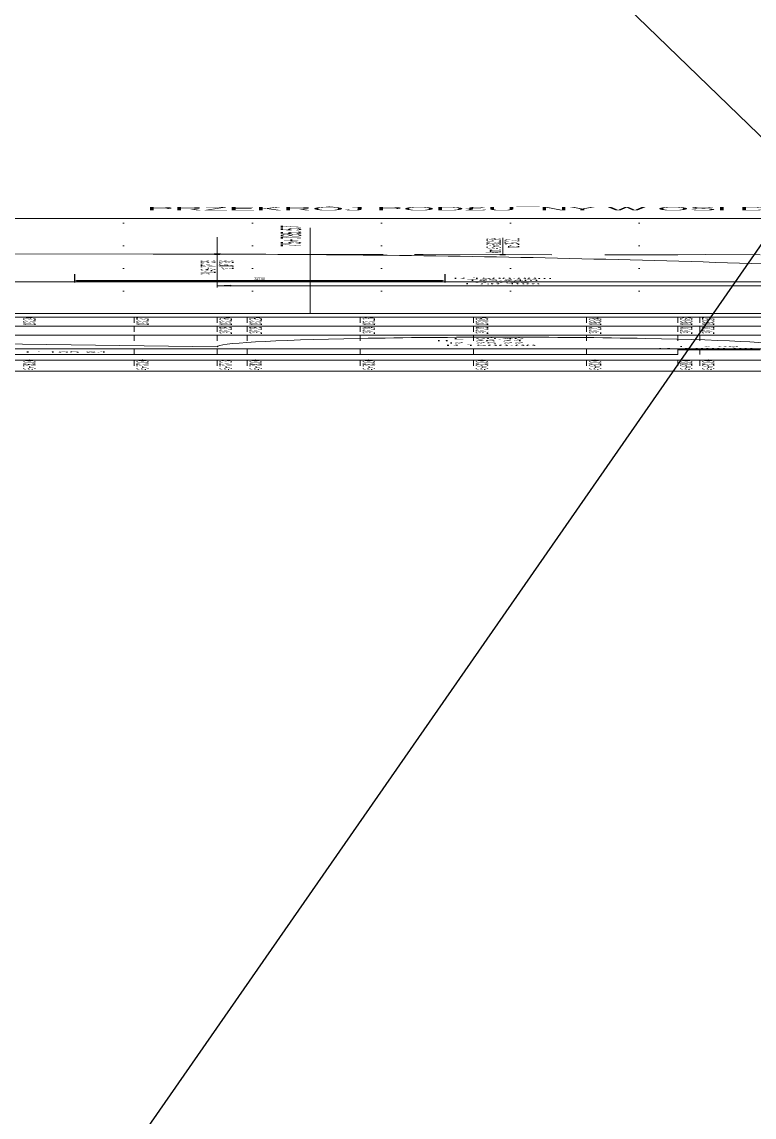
# Model space of a CAD drawing. Header units: millimetres. Extents: x -1069826 to 2704411, y -432732 to 412301.
# Drawn here: x 1961708 to 2026419, y -100223 to -3406 of the extents above; entities that cross this region are included whole.
import ezdxf
from ezdxf.enums import TextEntityAlignment as Align

# ---------------------------------------------------------------- set-up
doc = ezdxf.new("R2010")
doc.units = ezdxf.units.MM
doc.header["$LTSCALE"] = 1000
doc.header["$MEASUREMENT"] = 0
for name, pattern in [('DGN Style 1', [11.393425, 0.018957, -11.374468]), ('DGN Style 2', [18.957446, 11.374468, -7.582979]), ('DGN Style 3', [26.540425, 18.957446, -7.582979])]:
    doc.linetypes.add(name, pattern=pattern)
for name, color, linetype in [('0-RAM-T', 7, 'Continuous'), ('DROGO-T', 7, 'Continuous'), ('WIADUKT', 7, 'Continuous')]:
    doc.layers.add(name, color=color, linetype=linetype)
for name, color, linetype, lineweight in [('1', 7, 'Continuous', 0), ('31', 7, 'Continuous', 0), ('42', 7, 'Continuous', 0), ('54', 7, 'Continuous', 0), ('_0', 7, 'Continuous', 0), ('Kraweznik', 4, 'Continuous', 0)]:
    doc.layers.add(name, color=color, linetype=linetype, lineweight=lineweight)
doc.styles.add('CDMSTYLE', font='CDMSIMPL', dxfattribs={"width": 0.8, "bigfont": 'CDMBIGPL'})
doc.styles.add('Style-SWISSLT_1250', font='SWISSLT_1250.shx')
doc.styles.add('Style-WORKING_1250', font='WORKING_1250.shx')
doc.dimstyles.new('CDMOG-MM-100', dxfattribs={"dimscale": 100, "dimtxt": 2.5, "dimasz": 2, "dimexe": 1.5, "dimexo": 3, "dimgap": 0.5, "dimtad": 1, "dimdec": 0, "dimrnd": 1, "dimzin": 1, "dimdsep": 46, "dimtxsty": 'CDMSTYLE', "dimblk": 'OBLIQUE', "dimblk1": 'OBLIQUE', "dimblk2": 'OBLIQUE', "dimsah": 1, "dimcen": -2.5, "dimclrd": 9, "dimclre": 9, "dimclrt": 9, "dimadec": 0, "dimazin": 0, "dimtfac": 1, "dimtmove": 2, "dimatfit": 3, "dimldrblk": 'OBLIQUE', "dimfxl": 1, "dimtvp": 1, "dimtolj": 1, "dimtzin": 0, "dimarcsym": 0})
doc.dimstyles.new('CDMZB-MM-100', dxfattribs={"dimscale": 100, "dimtxt": 2.5, "dimasz": 1, "dimexe": 1.5, "dimexo": 5, "dimgap": 0.5, "dimtad": 1, "dimdec": 0, "dimrnd": 1, "dimzin": 1, "dimdsep": 46, "dimtxsty": 'CDMSTYLE', "dimblk": 'OBLIQUE', "dimblk1": 'OBLIQUE', "dimblk2": 'OBLIQUE', "dimsah": 1, "dimtsz": 1, "dimcen": -2.5, "dimclrd": 9, "dimclre": 9, "dimclrt": 9, "dimadec": 0, "dimazin": 0, "dimtfac": 1, "dimtmove": 2, "dimatfit": 3, "dimldrblk": 'OBLIQUE', "dimfxl": 1, "dimtvp": 1, "dimtolj": 1, "dimtzin": 0, "dimarcsym": 0})

# ---------------------------------------------------------------- blocks, each defined once
blk = doc.blocks.new('*D497')
at = {"color": 9, "linetype": 'ByBlock', "transparency": 16777216}
for p, q in [((1010517, -21403), (1010517, -22116)), ((1043258, -21384), (1043258, -22116)), ((1010717, -21966), (1043058, -21966))]:
    blk.add_line(p, q, dxfattribs=at)
for points in [[(1010717, -21933), (1010717, -21999), (1010517, -21966)], [(1043058, -21933), (1043058, -21999), (1043258, -21966)]]:
    blk.add_solid(points, dxfattribs=at)
at = {"layer": 'Defpoints', "color": 0, "linetype": 'ByBlock', "transparency": 16777216}
for p in [(1010517, -21103, 0), (1043258, -21084, 0), (1043258, -21966)]:
    blk.add_point(p, dxfattribs=at)
at = {"color": 9, "linetype": 'ByBlock', "transparency": 16777216, "insert": (1026888, -21791), "char_height": 250, "attachment_point": 5, "style": 'CDMSTYLE'}
blk.add_mtext('\\A1;32740', dxfattribs=at)
blk = doc.blocks.new('_OBLIQUE')
at = {"color": 0, "linetype": 'ByBlock'}
blk.add_line((-0.5, -0.5), (0.5, 0.5), dxfattribs=at)
blk = doc.blocks.new('*D480')
at = {"color": 9, "linetype": 'ByBlock', "transparency": 16777216}
for p, q in [((1020170, -21624), (1020370, -21424)), ((1020270, -21298), (1020270, -21674)), ((1030230, -21624), (1030430, -21424)), ((1030330, -21371), (1030330, -21674)), ((1030330, -21524), (1020270, -21524))]:
    blk.add_line(p, q, dxfattribs=at)
at = {"layer": 'Defpoints', "color": 0, "linetype": 'ByBlock', "transparency": 16777216}
for p in [(1020270, -20798), (1030330, -20871), (1020270, -21524)]:
    blk.add_point(p, dxfattribs=at)
at = {"color": 9, "linetype": 'ByBlock', "transparency": 16777216, "insert": (1025300, -21349), "char_height": 250, "attachment_point": 5, "style": 'CDMSTYLE'}
blk.add_mtext('\\A1;\\C1;10060', dxfattribs=at)
blk = doc.blocks.new('*D471')
at = {"color": 9, "linetype": 'ByBlock', "transparency": 16777216}
for p, q in [((1017580, -14406), (1017780, -14206)), ((1017680, -14146), (1017680, -14156)), ((1022660, -14406), (1022860, -14206)), ((1022760, -14146), (1022760, -14156)), ((1017680, -14306), (1022760, -14306))]:
    blk.add_line(p, q, dxfattribs=at)
at = {"layer": 'Defpoints', "color": 0, "linetype": 'ByBlock', "transparency": 16777216}
for p in [(1017680, -14646), (1022760, -14306), (1022760, -14646)]:
    blk.add_point(p, dxfattribs=at)
at = {"color": 9, "linetype": 'ByBlock', "transparency": 16777216, "insert": (1020029, -14089), "char_height": 250, "attachment_point": 5, "style": 'CDMSTYLE'}
blk.add_mtext('\\A1;5080', dxfattribs=at)
blk = doc.blocks.new('*D470')
at = {"color": 9, "linetype": 'ByBlock', "transparency": 16777216}
for p, q in [((1020560, -18589), (1020560, -17858)), ((1024960, -18589), (1024960, -17858)), ((1020460, -18108), (1020660, -17908)), ((1020560, -18008), (1024960, -18008)), ((1024860, -18108), (1025060, -17908))]:
    blk.add_line(p, q, dxfattribs=at)
at = {"layer": 'Defpoints', "color": 0, "linetype": 'ByBlock', "transparency": 16777216}
for p in [(1024960, -18008), (1020560, -19089), (1024960, -19089)]:
    blk.add_point(p, dxfattribs=at)
at = {"color": 9, "linetype": 'ByBlock', "transparency": 16777216, "insert": (1023229, -17821), "char_height": 250, "attachment_point": 5, "style": 'CDMSTYLE'}
blk.add_mtext('\\A1;\\C1;4400', dxfattribs=at)
blk = doc.blocks.new('*D478')
at = {"color": 9, "linetype": 'ByBlock', "transparency": 16777216}
for p, q in [((1015126, -21624), (1015326, -21424)), ((1015226, -21296), (1015226, -21674)), ((1020170, -21624), (1020370, -21424)), ((1020270, -21298), (1020270, -21674)), ((1020270, -21524), (1015226, -21524))]:
    blk.add_line(p, q, dxfattribs=at)
at = {"layer": 'Defpoints', "color": 0, "linetype": 'ByBlock', "transparency": 16777216}
for p in [(1015226, -20796), (1020270, -20798), (1015226, -21524)]:
    blk.add_point(p, dxfattribs=at)
at = {"color": 9, "linetype": 'ByBlock', "transparency": 16777216, "insert": (1017748, -21349), "char_height": 250, "attachment_point": 5, "style": 'CDMSTYLE'}
blk.add_mtext('\\A1;5044', dxfattribs=at)
blk = doc.blocks.new('*D474')
at = {"color": 9, "linetype": 'ByBlock', "transparency": 16777216}
for p, q in [((1019880, -17851), (1019880, -17858)), ((1020560, -17886), (1020560, -17858)), ((1019780, -18108), (1019980, -17908)), ((1020560, -18008), (1019880, -18008)), ((1020460, -18108), (1020660, -17908))]:
    blk.add_line(p, q, dxfattribs=at)
at = {"layer": 'Defpoints', "color": 0, "linetype": 'ByBlock', "transparency": 16777216}
for p in [(1019880, -18008), (1019880, -18351), (1020560, -18386)]:
    blk.add_point(p, dxfattribs=at)
at = {"color": 9, "linetype": 'ByBlock', "transparency": 16777216, "insert": (1020220, -17833), "char_height": 250, "attachment_point": 5, "style": 'CDMSTYLE'}
blk.add_mtext('\\A1;680', dxfattribs=at)
blk = doc.blocks.new('*D479')
at = {"color": 9, "linetype": 'ByBlock', "transparency": 16777216}
for p, q in [((1015480, -18135), (1015480, -17858)), ((1019880, -18135), (1019880, -17858)), ((1015380, -18108), (1015580, -17908)), ((1015480, -18008), (1019880, -18008)), ((1019780, -18108), (1019980, -17908))]:
    blk.add_line(p, q, dxfattribs=at)
at = {"layer": 'Defpoints', "color": 0, "linetype": 'ByBlock', "transparency": 16777216}
for p in [(1019880, -18008), (1015480, -18635), (1019880, -18635)]:
    blk.add_point(p, dxfattribs=at)
at = {"color": 9, "linetype": 'ByBlock', "transparency": 16777216, "insert": (1018082, -17816), "char_height": 250, "attachment_point": 5, "style": 'CDMSTYLE'}
blk.add_mtext('\\A1;4400', dxfattribs=at)
blk = doc.blocks.new('*D481')
at = {"color": 9, "linetype": 'ByBlock', "transparency": 16777216}
for p, q in [((1030230, -21624), (1030430, -21424)), ((1035274, -21624), (1035474, -21424)), ((1035374, -21298), (1035374, -21674)), ((1030330, -21524), (1035374, -21524)), ((1030330, -21750), (1030330, -21674))]:
    blk.add_line(p, q, dxfattribs=at)
at = {"layer": 'Defpoints', "color": 0, "linetype": 'ByBlock', "transparency": 16777216}
for p in [(1035374, -20798), (1030330, -21250), (1035374, -21524)]:
    blk.add_point(p, dxfattribs=at)
at = {"color": 9, "linetype": 'ByBlock', "transparency": 16777216, "insert": (1032852, -21349), "char_height": 250, "attachment_point": 5, "style": 'CDMSTYLE'}
blk.add_mtext('\\A1;5044', dxfattribs=at)
blk = doc.blocks.new('*D477')
at = {"color": 9, "linetype": 'ByBlock', "transparency": 16777216}
for p, q in [((1030040, -17851), (1030040, -17858)), ((1030720, -17851), (1030720, -17858)), ((1029940, -18108), (1030140, -17908)), ((1030040, -18008), (1030720, -18008)), ((1030620, -18108), (1030820, -17908))]:
    blk.add_line(p, q, dxfattribs=at)
at = {"layer": 'Defpoints', "color": 0, "linetype": 'ByBlock', "transparency": 16777216}
for p in [(1030040, -18351), (1030720, -18008), (1030720, -18351)]:
    blk.add_point(p, dxfattribs=at)
at = {"color": 9, "linetype": 'ByBlock', "transparency": 16777216, "insert": (1030380, -17833), "char_height": 250, "attachment_point": 5, "style": 'CDMSTYLE'}
blk.add_mtext('\\A1;680', dxfattribs=at)
blk = doc.blocks.new('*D476')
at = {"color": 9, "linetype": 'ByBlock', "transparency": 16777216}
for p, q in [((1027740, -14406), (1027940, -14206)), ((1027840, -14146), (1027840, -14156)), ((1032820, -14406), (1033020, -14206)), ((1032920, -14146), (1032920, -14156)), ((1032920, -14306), (1027840, -14306))]:
    blk.add_line(p, q, dxfattribs=at)
at = {"layer": 'Defpoints', "color": 0, "linetype": 'ByBlock', "transparency": 16777216}
for p in [(1027840, -14306), (1027840, -14646), (1032920, -14646)]:
    blk.add_point(p, dxfattribs=at)
at = {"color": 9, "linetype": 'ByBlock', "transparency": 16777216, "insert": (1030572, -14065), "char_height": 250, "attachment_point": 5, "style": 'CDMSTYLE'}
blk.add_mtext('\\A1;5080', dxfattribs=at)
blk = doc.blocks.new('*D475')
at = {"color": 9, "linetype": 'ByBlock', "transparency": 16777216}
for p, q in [((1030720, -18135), (1030720, -17858)), ((1035120, -18135), (1035120, -17858)), ((1030620, -18108), (1030820, -17908)), ((1035120, -18008), (1030720, -18008)), ((1035020, -18108), (1035220, -17908))]:
    blk.add_line(p, q, dxfattribs=at)
at = {"layer": 'Defpoints', "color": 0, "linetype": 'ByBlock', "transparency": 16777216}
for p in [(1030720, -18008), (1030720, -18635), (1035120, -18635)]:
    blk.add_point(p, dxfattribs=at)
at = {"color": 9, "linetype": 'ByBlock', "transparency": 16777216, "insert": (1032590, -17809), "char_height": 250, "attachment_point": 5, "style": 'CDMSTYLE'}
blk.add_mtext('\\A1;4400', dxfattribs=at)
blk = doc.blocks.new('*D473')
at = {"color": 9, "linetype": 'ByBlock', "transparency": 16777216}
for p, q in [((1024960, -17691), (1024960, -17858)), ((1025640, -17985), (1025640, -17858)), ((1024860, -18108), (1025060, -17908)), ((1025640, -18008), (1024960, -18008)), ((1025540, -18108), (1025740, -17908))]:
    blk.add_line(p, q, dxfattribs=at)
at = {"layer": 'Defpoints', "color": 0, "linetype": 'ByBlock', "transparency": 16777216}
for p in [(1024960, -18008), (1024960, -18191), (1025640, -18485)]:
    blk.add_point(p, dxfattribs=at)
at = {"color": 9, "linetype": 'ByBlock', "transparency": 16777216, "insert": (1025300, -17833), "char_height": 250, "attachment_point": 5, "style": 'CDMSTYLE'}
blk.add_mtext('\\A1;\\C1;680', dxfattribs=at)
blk = doc.blocks.new('*D472')
at = {"color": 9, "linetype": 'ByBlock', "transparency": 16777216}
for p, q in [((1025640, -18135), (1025640, -17858)), ((1030040, -18135), (1030040, -17858)), ((1025540, -18108), (1025740, -17908)), ((1030040, -18008), (1025640, -18008)), ((1029940, -18108), (1030140, -17908))]:
    blk.add_line(p, q, dxfattribs=at)
at = {"layer": 'Defpoints', "color": 0, "linetype": 'ByBlock', "transparency": 16777216}
for p in [(1025640, -18008), (1025640, -18635), (1030040, -18635)]:
    blk.add_point(p, dxfattribs=at)
at = {"color": 9, "linetype": 'ByBlock', "transparency": 16777216, "insert": (1028252, -17804), "char_height": 250, "attachment_point": 5, "style": 'CDMSTYLE'}
blk.add_mtext('\\A1;\\C1;4400', dxfattribs=at)
blk = doc.blocks.new('*D469')
at = {"color": 9, "linetype": 'ByBlock', "transparency": 16777216}
for p, q in [((1022660, -14406), (1022860, -14206)), ((1022760, -14146), (1022760, -14156)), ((1027740, -14406), (1027940, -14206)), ((1027840, -14146), (1027840, -14156)), ((1022760, -14306), (1027840, -14306))]:
    blk.add_line(p, q, dxfattribs=at)
at = {"layer": 'Defpoints', "color": 0, "linetype": 'ByBlock', "transparency": 16777216}
for p in [(1022760, -14646), (1027840, -14306), (1027840, -14646)]:
    blk.add_point(p, dxfattribs=at)
at = {"color": 9, "linetype": 'ByBlock', "transparency": 16777216, "insert": (1025109, -14123), "char_height": 250, "attachment_point": 5, "style": 'CDMSTYLE'}
blk.add_mtext('\\A1;\\C1;5080', dxfattribs=at)
blk = doc.blocks.new('A$C534018C8')
at = {"layer": 'DROGO-T', "color": 40, "linetype": 'Continuous'}
dim = blk.add_linear_dim(base=(21010, 5532.9), p1=(862, 6395.9, 0.1), p2=(21010, 6415.1, 0.1), dimstyle='CDMOG-MM-100', dxfattribs=at)
dim.commit()
dim.dimension.update_dxf_attribs({"geometry": '*D497', "text_midpoint": (10936, 5707.9)})
at = {"layer": 'WIADUKT', "color": 40, "linetype": 'Continuous'}
for base, p1, p2, picture, middle in [((8396, 13193.1, 0.1), (3316, 12852.8, 0.1), (8396, 12852.8, 0.1), '*D471', (5664.5, 13410.5, 0.1)), ((13476, 13193.1, 0.1), (18556, 12852.8, 0.1), (13476, 12852.8, 0.1), '*D476', (16207.5, 13433.6, 0.1)), ((5516, 9491.4, 0.1), (1116, 8864, 0.1), (5516, 8864, 0.1), '*D479', (3718.2, 9682.9, 0.1)), ((16356, 9491.4, 0.1), (20756, 8864, 0.1), (16356, 8864, 0.1), '*D475', (18226.2, 9690, 0.1))]:
    dim = blk.add_linear_dim(base=base, p1=p1, p2=p2, dimstyle='CDMZB-MM-100', dxfattribs=at)
    dim.commit()
    dim.dimension.update_dxf_attribs({"geometry": picture, "text_midpoint": middle, "dimtype": 128, "insert": (-1014364.1, 27499)})
for base, p1, p2, picture, middle in [((13476, 13193.1, 0.1), (8396, 12852.8, 0.1), (13476, 12852.8, 0.1), '*D469', (10744.5, 13376.1, 0.1)), ((10596, 9491.4, 0.1), (6196, 8410.4, 0.1), (10596, 8410.4, 0.1), '*D470', (8865.3, 9677.9, 0.1)), ((11276, 9491.4, 0.1), (15676, 8864, 0.1), (11276, 8864, 0.1), '*D472', (13887.6, 9695.3, 0.1))]:
    dim = blk.add_linear_dim(base=base, p1=p1, p2=p2, text='\\C1;<>', dimstyle='CDMZB-MM-100', dxfattribs=at)
    dim.commit()
    dim.dimension.update_dxf_attribs({"geometry": picture, "text_midpoint": middle, "dimtype": 128, "insert": (-1014364.1, 27499)})
for base, p1, p2, picture, middle in [((5516, 9491.4, 0.1), (6196, 9113.4, 0.1), (5516, 9147.8, 0.1), '*D474', (5856, 9666.4, 0.1)), ((16356, 9491.4, 0.1), (15676, 9147.8, 0.1), (16356, 9147.8, 0.1), '*D477', (16016, 9666.4, 0.1)), ((862, 5974.6, 0.1), (5906, 6701.3, 0.1), (862, 6703.4, 0.1), '*D478', (3384, 6149.6, 0.1)), ((21010, 5974.6, 0.1), (15966, 6249, 0.1), (21010, 6701.3, 0.1), '*D481', (18488, 6149.6, 0.1))]:
    dim = blk.add_linear_dim(base=base, p1=p1, p2=p2, dimstyle='CDMZB-MM-100', dxfattribs=at)
    dim.commit()
    dim.dimension.update_dxf_attribs({"geometry": picture, "text_midpoint": middle, "insert": (-1014364.1, 27499)})
for base, p1, p2, picture, middle in [((10596, 9491.4, 0.1), (11276, 9014, 0.1), (10596, 9308.1, 0.1), '*D473', (10936, 9666.4, 0.1)), ((5906, 5974.6, 0.1), (15966, 6628.2, 0.1), (5906, 6701.3, 0.1), '*D480', (10936, 6149.6, 0.1))]:
    dim = blk.add_linear_dim(base=base, p1=p1, p2=p2, text='\\C1;<>', dimstyle='CDMZB-MM-100', dxfattribs=at)
    dim.commit()
    dim.dimension.update_dxf_attribs({"geometry": picture, "text_midpoint": middle, "insert": (-1014364.1, 27499)})
blk = doc.blocks.new('A$C009A7C16')
at = {"layer": 'DROGO-T', "color": 40, "linetype": 'Continuous'}
blk.add_blockref('A$C534018C8', (0, 0), dxfattribs=at)

msp = doc.modelspace()

# ---------------------------------------------------------------- linework, layer by layer
at = {"layer": '1', "color": 7, "linetype": 'DGN Style 1', "lineweight": 0}
for p, q in [((1913729.407, -21196.1741), (2158098.9174, -21196.1741)), ((1913729.407, -21196.1741), (2158098.9174, -21196.1741)), ((2001615.9769, -29196.1741), (2001615.9769, -21196.1741)), ((1913729.407, -23196.1741), (2158098.9174, -23196.1741)), ((1913729.407, -25196.1741), (2158098.9174, -25196.1741)), ((1913729.407, -27196.1741), (2158098.9174, -27196.1741))]:
    msp.add_line(p, q, dxfattribs=at)
at = {"layer": '1', "color": 1, "linetype": 'DGN Style 2', "lineweight": 0}
for p, q in [((1973308.4009, -23937.0545), (1973564.3173, -23936.9176)), ((1973564.3173, -23936.9176), (1982262.9269, -23947.5894)), ((1982262.9269, -23947.5894), (1996394.9735, -23966.9365)), ((1996394.9735, -23966.9365), (1996837.3643, -23968.0651)), ((1996837.3643, -23968.0651), (1997167.3321, -23968.831)), ((1997167.3321, -23968.831), (2013223.6624, -23997.1271)), ((2013223.6624, -23997.1271), (2013309.5663, -23996.65)), ((2013309.5663, -23996.65), (2019674.1245, -23983.2318)), ((2019674.1245, -23983.2318), (2022155.4678, -23977.7852)), ((2022155.4678, -23977.7852), (2026958.7666, -23988.0968))]:
    msp.add_line(p, q, dxfattribs=at)
at = {"layer": '1', "color": 7, "linetype": 'Continuous', "lineweight": 18}
msp.add_line((1913729.407, -29196.1741), (2158098.9174, -29196.1741), dxfattribs=at)
at = {"layer": '42', "color": 151, "linetype": 'Continuous', "lineweight": 0}
for p, q in [((2004207.2863, -23982.9137), (2004207.2863, -22482.9137)), ((1978967.9759, -23935.714), (1978967.9759, -25935.714))]:
    msp.add_line(p, q, dxfattribs=at)
at = {"layer": '42', "color": 52, "linetype": 'Continuous', "lineweight": 18}
msp.add_line((1913750.0543, -23813.751), (1978967.9759, -23935.714), dxfattribs=at)
at = {"layer": '42', "color": 134, "linetype": 'Continuous', "lineweight": 9}
for p, q in [((1978967.9759, -23935.714), (1978967.9759, -26879.2114)), ((1980169.0193, -26732.0365), (2028229.6778, -26732.0365))]:
    msp.add_line(p, q, dxfattribs=at)
at = {"layer": '42', "color": 132, "linetype": 'Continuous', "lineweight": 20}
for p, q in [((1978967.9759, -23935.714), (1980041.887, -23938.1067)), ((1980041.887, -23938.1067), (1981115.7961, -23941.2683)), ((1981115.7961, -23941.2683), (1982189.7026, -23945.1988)), ((1982189.7026, -23945.1988), (1983263.606, -23949.8981)), ((1983263.606, -23949.8981), (1984337.5058, -23955.3662)), ((1984337.5058, -23955.3662), (1985411.4014, -23961.6033)), ((1985411.4014, -23961.6033), (1986485.2923, -23968.6091)), ((1986485.2923, -23968.6091), (1987559.1779, -23976.3838)), ((1987559.1779, -23976.3838), (1988633.0576, -23984.9273)), ((1988633.0576, -23984.9273), (1989706.931, -23994.2397)), ((1989706.931, -23994.2397), (1990780.7974, -24004.3209)), ((1990780.7974, -24004.3209), (1991854.6563, -24015.1709)), ((1991854.6563, -24015.1709), (1992928.5071, -24026.7897)), ((1992928.5071, -24026.7897), (1994002.3494, -24039.1774)), ((1994002.3494, -24039.1774), (1995076.1825, -24052.3338)), ((1995076.1825, -24052.3338), (1996150.006, -24066.2591)), ((1996150.006, -24066.2591), (1997223.8192, -24080.9531)), ((1997223.8192, -24080.9531), (1998297.6216, -24096.416)), ((1998297.6216, -24096.416), (1999371.4126, -24112.6476)), ((1999371.4126, -24112.6476), (2000445.1918, -24129.648)), ((2000445.1918, -24129.648), (2001518.9585, -24147.4171)), ((2001518.9585, -24147.4171), (2002592.7122, -24165.955)), ((2002592.7122, -24165.955), (2003666.4523, -24185.2616)), ((2003666.4523, -24185.2616), (2004740.1784, -24205.337)), ((2004740.1784, -24205.337), (2005813.8898, -24226.181)), ((2005813.8898, -24226.181), (2006887.586, -24247.7938)), ((2006887.586, -24247.7938), (2007961.2665, -24270.1753)), ((2007961.2665, -24270.1753), (2009034.9307, -24293.3255)), ((2009034.9307, -24293.3255), (2010108.578, -24317.2443)), ((2010108.578, -24317.2443), (2011182.2079, -24341.9319)), ((2011182.2079, -24341.9319), (2012255.8199, -24367.388)), ((2012255.8199, -24367.388), (2013329.4133, -24393.6128)), ((2013329.4133, -24393.6128), (2014402.9878, -24420.6063)), ((2014402.9878, -24420.6063), (2015476.5426, -24448.3683)), ((2015476.5426, -24448.3683), (2016550.0773, -24476.8989)), ((2016550.0773, -24476.8989), (2017623.5912, -24506.1982)), ((2017623.5912, -24506.1982), (2018697.0839, -24536.2659)), ((2018697.0839, -24536.2659), (2019770.5548, -24567.1023)), ((2019770.5548, -24567.1023), (2020844.0034, -24598.7071)), ((2020844.0034, -24598.7071), (2021917.4291, -24631.0805)), ((2021917.4291, -24631.0805), (2022990.8313, -24664.2224)), ((2022990.8313, -24664.2224), (2024064.2095, -24698.1328)), ((2024064.2095, -24698.1328), (2025137.5631, -24732.8117)), ((2025137.5631, -24732.8117), (2026210.8917, -24768.259)), ((2026210.8917, -24768.259), (2027284.1946, -24804.4747))]:
    msp.add_line(p, q, dxfattribs=at)
at = {"layer": '42', "color": 73, "linetype": 'DGN Style 2', "lineweight": 0}
msp.add_ellipse((1978967.9759, -23935.714), major_axis=(300, 0), ratio=0.1, dxfattribs=at)
msp.add_3dface([(2003957.2863, -24007.9137), (2004457.2863, -24007.9137), (2004457.2863, -23957.9137), (2003957.2863, -23957.9137)], dxfattribs=at)
at = {"layer": '42', "color": 134, "linetype": 'Continuous', "lineweight": 9}
msp.add_3dface([(1978967.9759, -26732.0365), (1980169.0193, -26781.7853), (1980169.0193, -26682.2877)], dxfattribs=at)
at = {"layer": '54', "color": 8, "linetype": 'Continuous', "lineweight": 0}
for p, q in [((1971615.9769, -29996.1741), (1971615.9769, -29496.1741)), ((1978967.9759, -29996.1741), (1978967.9759, -29496.1741)), ((1981615.9769, -29996.1741), (1981615.9769, -29496.1741)), ((1991615.9769, -29996.1741), (1991615.9769, -29496.1741)), ((2001615.9769, -29996.1741), (2001615.9769, -29496.1741)), ((2011615.9769, -29996.1741), (2011615.9769, -29496.1741)), ((2019674.0745, -29996.1741), (2019674.0745, -29496.1741)), ((2021615.9769, -29996.1741), (2021615.9769, -29496.1741)), ((1971615.9769, -30796.1741), (1971615.9769, -30296.1741)), ((1978967.9759, -30796.1741), (1978967.9759, -30296.1741)), ((1981615.9769, -30796.1741), (1981615.9769, -30296.1741)), ((1991615.9769, -30796.1741), (1991615.9769, -30296.1741)), ((2001615.9769, -30796.1741), (2001615.9769, -30296.1741)), ((2011615.9769, -30796.1741), (2011615.9769, -30296.1741)), ((2019674.0745, -30796.1741), (2019674.0745, -30296.1741)), ((2021615.9769, -30796.1741), (2021615.9769, -30296.1741)), ((1971615.9769, -31596.1741), (1971615.9769, -31096.1741)), ((1978967.9759, -31596.1741), (1978967.9759, -31096.1741)), ((1981615.9769, -31596.1741), (1981615.9769, -31096.1741)), ((1991615.9769, -31596.1741), (1991615.9769, -31096.1741)), ((2001615.9769, -31596.1741), (2001615.9769, -31096.1741)), ((2011615.9769, -31596.1741), (2011615.9769, -31096.1741)), ((2019674.0745, -31596.1741), (2019674.0745, -31096.1741)), ((2021615.9769, -31596.1741), (2021615.9769, -31096.1741)), ((1971615.9769, -32796.1741), (1971615.9769, -32296.1741)), ((1978967.9759, -32796.1741), (1978967.9759, -32296.1741)), ((1981615.9769, -32796.1741), (1981615.9769, -32296.1741)), ((1991615.9769, -32796.1741), (1991615.9769, -32296.1741)), ((2001615.9769, -32796.1741), (2001615.9769, -32296.1741)), ((2011615.9769, -32796.1741), (2011615.9769, -32296.1741)), ((2019674.0745, -32796.1741), (2019674.0745, -32296.1741)), ((2021615.9769, -32796.1741), (2021615.9769, -32296.1741)), ((1971615.9769, -33796.1741), (1971615.9769, -33296.1741)), ((1978967.9759, -33796.1741), (1978967.9759, -33296.1741)), ((1981615.9769, -33796.1741), (1981615.9769, -33296.1741)), ((1991615.9769, -33796.1741), (1991615.9769, -33296.1741)), ((2001615.9769, -33796.1741), (2001615.9769, -33296.1741)), ((2011615.9769, -33796.1741), (2011615.9769, -33296.1741)), ((2019674.0745, -33796.1741), (2019674.0745, -33296.1741)), ((2021615.9769, -33796.1741), (2021615.9769, -33296.1741))]:
    msp.add_line(p, q, dxfattribs=at)
at = {"layer": '54', "color": 252, "linetype": 'Continuous', "lineweight": 0}
for points in [[(1911729.407, -30296.1741), (2161098.9174, -30296.1741), (2161098.9174, -29496.1741), (1911729.407, -29496.1741)], [(1911729.407, -31096.1741), (2161098.9174, -31096.1741), (2161098.9174, -30296.1741), (1911729.407, -30296.1741)], [(1911729.407, -32296.1741), (2161098.9174, -32296.1741), (2161098.9174, -31096.1741), (1911729.407, -31096.1741)], [(1911729.407, -33296.1741), (2161098.9174, -33296.1741), (2161098.9174, -32296.1741), (1911729.407, -32296.1741)], [(1911729.407, -34296.1741), (2161098.9174, -34296.1741), (2161098.9174, -33296.1741), (1911729.407, -33296.1741)]]:
    msp.add_3dface(points, dxfattribs=at)
at = {"layer": '_0', "color": 253, "linetype": 'Continuous', "lineweight": 0}
msp.add_line((1913750.0543, -31276.1741), (1978967.9759, -32116.1741), dxfattribs=at)
at = {"layer": '_0', "color": 252, "linetype": 'Continuous', "lineweight": 18}
for p, q in [((1913729.407, -32796.1741), (2019674.0745, -32796.1741)), ((2019674.0745, -32396.1741), (2026958.8166, -32396.1741)), ((2019674.0745, -32796.1741), (2019674.0745, -32396.1741))]:
    msp.add_line(p, q, dxfattribs=at)
at = {"layer": '_0', "color": 253, "linetype": 'Continuous', "lineweight": 0}
msp.add_ellipse((2004199.3486, -32116.1741), major_axis=(25231.3726, 0), ratio=0.0332918868, start_param=0, end_param=3.1415926536, dxfattribs=at)
at = {"layer": 'Kraweznik', "color": 6, "linetype": 'Continuous', "ltscale": 0.1}
for p, q in [((1907560.0849, -20796.1741), (2241959.9092, -20796.1741)), ((1864169.9577, -26396.1741), (2238359.0817, -26396.1741))]:
    msp.add_line(p, q, dxfattribs=at)
at = {"layer": 'Kraweznik', "color": 1, "linetype": 'DGN Style 3', "lineweight": 18}
msp.add_line((1987185.9769, -21620.1057), (1987185.9769, -29196.1741), dxfattribs=at)
at = {"layer": 'Kraweznik', "color": 1, "linetype": 'DGN Style 2', "lineweight": 0}
msp.add_line((1978967.9759, -23935.714), (1978967.9759, -22427.106), dxfattribs=at)
at = {"layer": 'WIADUKT', "color": 40, "linetype": 'Continuous'}
for p, q in [((1719473.0945, 284481.4135), (2318348.8132, -295880.2237)), ((1850192.161, -277648.9671), (2230189.4435, 269288.7003))]:
    msp.add_line(p, q, dxfattribs=at)

# ---------------------------------------------------------------- block references
at = {"layer": 'DROGO-T', "color": 40, "linetype": 'Continuous'}
msp.add_blockref('A$C534018C8', (955828.3006, -4313.6641), dxfattribs=at)
at = {"layer": 'DROGO-T', "color": 40, "linetype": 'Continuous', "xscale": 1.625, "zscale": 1.625}
msp.add_blockref('A$C009A7C16', (1009116.6077, -27499.0139, -0.0313), dxfattribs=at)

# ---------------------------------------------------------------- texts
at = {"layer": '0-RAM-T', "color": 253, "linetype": 'Continuous', "lineweight": 0, "style": 'Style-WORKING_1250', "width": 10.83333}
for s, p in [(' l1    25.24', (1997885.0648, -31656.1741)), (' R 1500.00', (1998658.8741, -32056.1741)), (' l2  25.22', (1998968.3978, -31856.1741)), (' L  50.46', (1999339.8263, -31456.1741))]:
    msp.add_text(s, height=120, dxfattribs=at).set_placement(p)
at = {"layer": '0-RAM-T', "color": 252, "linetype": 'Continuous', "lineweight": 9, "style": 'Style-WORKING_1250', "width": 11.81818}
for s, p in [('L: 105.94', (1961996.9796, -32651.1741)), ('R: 1000.00', (2017899.7797, -32342.8408)), ('L: 7.28', (2019756.9223, -32159.5075))]:
    msp.add_text(s, height=110, dxfattribs=at).set_placement(p)
at = {"layer": '1', "color": 7, "linetype": 'Continuous', "lineweight": 18, "style": 'Style-WORKING_1250', "width": 9}
msp.add_text('PRZEKR%%211J POD%%163U%%175NY W OSI DW 964', height=300, dxfattribs=at).set_placement((2005426.3798, -20070.5855), align=Align.CENTER)
at = {"layer": '1', "color": 12, "linetype": 'DGN Style 2', "lineweight": 9, "style": 'Style-WORKING_1250', "width": 0.118182}
for s, p in [('197.25', (1979167.9759, -31026.1741)), ('197.25', (1981815.9769, -31026.1741)), ('197.24', (1991815.9769, -31026.1741)), ('197.22', (2001815.9769, -31026.1741)), ('197.20', (2011815.9769, -31026.1741)), ('197.21', (2019874.0745, -31026.1741)), ('197.22', (2021815.9769, -31026.1741))]:
    msp.add_text(s, height=1100, rotation=90, dxfattribs=at).set_placement(p, align=Align.TOP_LEFT)
at = {"layer": '31', "color": 41, "linetype": 'DGN Style 2', "lineweight": 9, "style": 'Style-WORKING_1250', "width": 0.118182}
for s, p in [('197.29', (1961815.9769, -30216.1741)), ('197.27', (1971815.9769, -30216.1741)), ('197.26', (1979167.9759, -30216.1741)), ('197.25', (1981815.9769, -30216.1741)), ('197.18', (1991815.9769, -30216.1741)), ('197.05', (2001815.9769, -30216.1741)), ('196.84', (2011815.9769, -30216.1741)), ('196.63', (2019874.0745, -30216.1741)), ('196.57', (2021815.9769, -30216.1741))]:
    msp.add_text(s, height=1100, rotation=90, dxfattribs=at).set_placement(p, align=Align.TOP_LEFT)
at = {"layer": '42', "color": 83, "linetype": 'DGN Style 2', "lineweight": 9, "style": 'Style-WORKING_1250', "width": 0.092308}
for s, p in [('km:45+802.59', (2004057.2863, -22542.9137)), ('PL:45+777.35', (1978817.9759, -24495.714))]:
    msp.add_text(s, height=1300, rotation=90, dxfattribs=at).set_placement(p, align=Align.RIGHT)
for s, p in [('rz:197.21', (2004357.2863, -22542.9137)), ('rz:197.26', (1979117.9759, -24495.714))]:
    msp.add_text(s, height=1300, rotation=90, dxfattribs=at).set_placement(p, align=Align.TOP_RIGHT)
at = {"layer": '42', "color": 134, "linetype": 'DGN Style 2', "lineweight": 9, "style": 'Style-WORKING_1250', "width": 9.230769}
for s, p in [('R 1500.00m', (2004199.3486, -26137.0365)), ('L 50.46m', (2004199.3486, -26617.0365)), ('T25.24m', (2004199.3486, -26297.0365)), ("W 0.21'", (2004199.3486, -26457.0365))]:
    msp.add_text(s, height=130, dxfattribs=at).set_placement(p, align=Align.CENTER)
at = {"layer": '54', "color": 254, "linetype": 'DGN Style 2', "lineweight": 18, "style": 'Style-WORKING_1250', "width": 0.109091}
for s, p in [('45+760.00', (1961815.9769, -34196.1741)), ('45+770.00', (1971815.9769, -34196.1741)), ('45+777.35', (1979167.9759, -34196.1741)), ('45+780.00', (1981815.9769, -34196.1741)), ('45+790.00', (1991815.9769, -34196.1741)), ('45+800.00', (2001815.9769, -34196.1741)), ('45+810.00', (2011815.9769, -34196.1741)), ('45+818.06', (2019874.0745, -34196.1741)), ('45+820.00', (2021815.9769, -34196.1741))]:
    msp.add_text(s, height=1100, rotation=90, dxfattribs=at).set_placement(p, align=Align.TOP_LEFT)
at = {"layer": 'Kraweznik', "color": 12, "linetype": 'DGN Style 3', "lineweight": 0, "style": 'Style-SWISSLT_1250', "width": 0.123906}
msp.add_text('75+785.57', height=1792.55514, rotation=90, dxfattribs=at).set_placement((1985483.2501, -23255.8667), align=Align.MIDDLE_LEFT)

doc.saveas('drawing.dxf')
